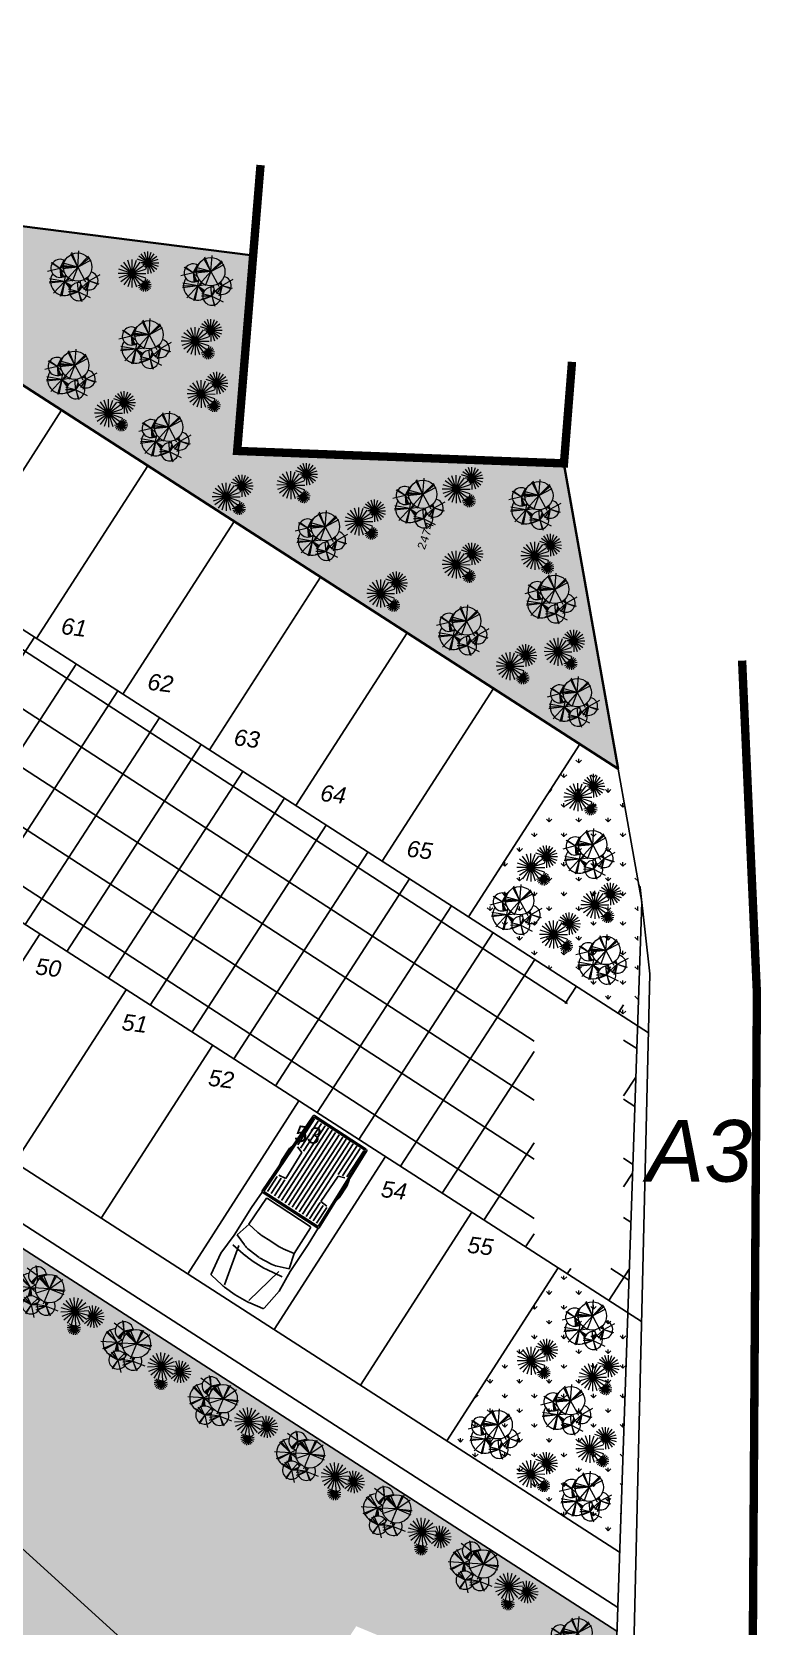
# Model space of a CAD drawing. Header units: millimetres. Extents: x 525387 to 527545, y 2235066 to 2235448.
# Drawn here: x 525631.03 to 525648.77, y 2235271.14 to 2235309.92 of the extents above; entities that cross this region are included whole.
import ezdxf
from ezdxf.enums import TextEntityAlignment as Align

# ---------------------------------------------------------------- set-up
doc = ezdxf.new("R2010")
doc.units = ezdxf.units.MM
doc.set_wipeout_variables(frame=1)
for name, color, linetype in [('auxiliar', 6, 'Continuous'), ('COTAS', 2, 'Continuous'), ('muebles', 2, 'Continuous'), ('pie de plano', 7, 'Continuous'), ('PISOS', 7, 'Continuous')]:
    doc.layers.add(name, color=color, linetype=linetype)
doc.layers.add('jardin', color=72, linetype='Continuous', lineweight=5)
doc.layers.add('muro', color=5, linetype='Continuous', lineweight=35)
doc.styles.add('ARIAL', font='ariali.ttf')
doc.styles.add('MONOTXT4', font='monotxt4.shx')
pattern_1 = [(90, (-1981.939, -211.1523), (-0.449012806, 0.449012806), [0.1190625, -0.778963112]), (45, (-1981.939, -211.1523), (-0.44901280605, 0.44901280605), [0.1190625, -0.5159375]), (135, (-1981.939, -211.1523), (-0.44901280605, -0.44901280605), [0.1190625, -0.5159375])]
pattern_2 = [(90, (-1409.0521, -211.1523), (-0.3592102448, 0.3592102448), [0.09525, -0.6231704896]), (45, (-1409.0521, -211.1523), (-0.35921024484, 0.35921024484), [0.09525, -0.41275]), (135, (-1409.0521, -211.1523), (-0.35921024484, -0.35921024484), [0.09525, -0.41275])]

# ---------------------------------------------------------------- blocks, each defined once
blk = doc.blocks.new('Arbo-p12')
at = {"color": 0, "linetype": 'ByBlock', "lineweight": 0}
for p, q in [((-0.099, 0.183), (-0.34, 0.405)), ((-0.099, 0.183), (-0.136, 0.494)), ((-0.099, 0.183), (-0.107, 0.489)), ((-0.099, 0.183), (-0.046, 0.487)), ((0.165, 0.278), (0.101, 0.528)), ((0.165, 0.278), (0.273, 0.459)), ((0.165, 0.278), (0.277, 0.438)), ((-0.099, 0.183), (-0.404, 0.271)), ((-0.099, 0.183), (-0.398, 0.239)), ((-0.307, -0.102), (-0.381, 0.085)), ((-0.307, -0.102), (-0.373, 0.116)), ((-0.307, -0.102), (-0.31, 0.107)), ((-0.307, -0.102), (-0.258, 0.101)), ((-0.099, 0.183), (-0.249, 0.072)), ((-0.099, 0.183), (-0.218, 0.058)), ((-0.099, 0.183), (-0.203, 0.049)), ((-0.099, 0.183), (-0.19, 0.039)), ((0.191, -0.081), (-0.1, 0.03)), ((-0.099, 0.183), (0.034, 0.159)), ((-0.099, 0.183), (-0.072, 0.032)), ((-0.099, 0.183), (-0.042, 0.086)), ((0.191, -0.081), (-0.066, 0.146)), ((0.165, 0.278), (-0.029, 0.259)), ((0.165, 0.278), (-0.023, 0.235)), ((0.165, 0.278), (-0.016, 0.202)), ((0.165, 0.278), (0.075, 0.181)), ((0.191, -0.081), (0.158, 0.226)), ((0.165, 0.278), (0.203, 0.206)), ((0.165, 0.278), (0.233, 0.203)), ((0.165, 0.278), (0.357, 0.157)), ((0.165, 0.278), (0.344, 0.185)), ((0.191, -0.081), (0.189, 0.218)), ((0.191, -0.081), (0.272, 0.215)), ((0.191, -0.081), (0.219, 0.213)), ((0.191, -0.081), (0.46, 0.06)), ((0.191, -0.081), (0.485, 0.038)), ((-0.307, -0.102), (-0.507, -0.167)), ((-0.307, -0.102), (-0.497, -0.149)), ((-0.307, -0.102), (-0.423, -0.333)), ((-0.307, -0.102), (-0.112, -0.081)), ((-0.307, -0.102), (-0.168, -0.147)), ((-0.307, -0.102), (-0.193, -0.162)), ((-0.307, -0.102), (-0.207, -0.173)), ((-0.087, -0.312), (-0.304, -0.244)), ((-0.087, -0.312), (-0.284, -0.268)), ((-0.087, -0.312), (-0.262, -0.198)), ((-0.087, -0.312), (-0.228, -0.157)), ((-0.087, -0.312), (-0.154, -0.495)), ((-0.087, -0.312), (-0.145, -0.514)), ((0.191, -0.081), (-0.105, -0.242)), ((-0.087, -0.312), (-0.049, -0.239)), ((-0.087, -0.312), (-0.029, -0.266)), ((-0.087, -0.312), (-0.02, -0.276)), ((-0.087, -0.312), (-0.013, -0.284)), ((-0.087, -0.312), (0.039, -0.536)), ((0.191, -0.081), (0.338, -0.353)), ((0.191, -0.081), (0.388, -0.317)), ((0.191, -0.081), (0.413, -0.303)), ((0.191, -0.081), (0.518, -0.106))]:
    blk.add_line(p, q, dxfattribs=at)
blk.add_circle((0.191, -0.081), 0.287, dxfattribs=at)
for centre, radius, start, end in [((-0.099, 0.183), 0.287, 57.4904, 202.572), ((0.165, 0.278), 0.183, 326.1895, 222.0248), ((-0.307, -0.102), 0.183, 350.2838, 282.3951), ((-0.087, -0.312), 0.183, 91.4437, 347.7435), ((-0.099, 0.183), 0.287, 265.0692, 270.8898)]:
    blk.add_arc(centre, radius, start, end, dxfattribs=at)
blk = doc.blocks.new('Arbo-p11')
at = {"color": 0, "linetype": 'ByBlock', "lineweight": 0}
for p, q in [((-0.038, 0.163), (-0.217, 0.41)), ((-0.038, 0.163), (-0.133, 0.453)), ((-0.041, 0.163), (0.138, 0.41)), ((-0.04, 0.163), (0.054, 0.453)), ((-0.039, 0.163), (-0.039, 0.468)), ((-0.284, -0.107), (-0.346, 0.025)), ((-0.036, 0.166), (-0.342, 0.166)), ((-0.037, 0.165), (-0.327, 0.259)), ((-0.037, 0.167), (-0.327, 0.072)), ((-0.284, -0.108), (-0.302, 0.037)), ((-0.037, 0.164), (-0.284, 0.344)), ((-0.037, 0.168), (-0.284, -0.012)), ((-0.038, 0.168), (-0.217, -0.079)), ((-0.038, 0.169), (-0.133, -0.122)), ((-0.043, 0.166), (0.263, 0.166)), ((-0.042, 0.164), (0.205, 0.344)), ((-0.042, 0.165), (0.248, 0.259)), ((-0.042, 0.168), (0.205, -0.012)), ((-0.042, 0.167), (0.248, 0.072)), ((-0.041, 0.168), (0.138, -0.079)), ((-0.04, 0.169), (0.054, -0.122)), ((-0.039, 0.169), (-0.039, -0.136)), ((0.195, -0.175), (0.338, 0.022)), ((0.196, -0.175), (0.271, 0.056)), ((-0.283, -0.106), (-0.428, -0.124)), ((-0.283, -0.106), (-0.426, -0.079)), ((-0.283, -0.105), (-0.415, -0.167)), ((-0.283, -0.107), (-0.411, -0.036)), ((-0.283, -0.105), (-0.39, -0.205)), ((-0.283, -0.107), (-0.383, -0.001)), ((-0.284, -0.105), (-0.354, -0.233)), ((-0.284, -0.105), (-0.312, -0.248)), ((-0.286, -0.107), (-0.221, -0.077)), ((-0.286, -0.106), (-0.197, -0.095)), ((-0.286, -0.105), (-0.158, -0.176)), ((-0.286, -0.106), (-0.142, -0.133)), ((-0.285, -0.108), (-0.267, -0.015)), ((-0.285, -0.107), (-0.25, -0.044)), ((-0.285, -0.107), (-0.237, -0.061)), ((-0.285, -0.105), (-0.223, -0.237)), ((-0.285, -0.105), (-0.185, -0.212)), ((-0.284, -0.105), (-0.266, -0.25)), ((0.199, -0.173), (-0.044, -0.173)), ((0.199, -0.172), (-0.032, -0.247)), ((0.199, -0.172), (0.002, -0.315)), ((0.199, -0.174), (0.049, -0.125)), ((0.198, -0.171), (0.055, -0.368)), ((0.199, -0.175), (0.101, -0.104)), ((0.198, -0.171), (0.122, -0.402)), ((0.198, -0.175), (0.133, -0.085)), ((0.198, -0.175), (0.161, -0.063)), ((0.194, -0.174), (0.426, -0.099)), ((0.194, -0.172), (0.426, -0.247)), ((0.194, -0.173), (0.437, -0.173)), ((0.195, -0.175), (0.391, -0.032)), ((0.195, -0.171), (0.338, -0.368)), ((0.195, -0.172), (0.391, -0.315)), ((0.196, -0.171), (0.271, -0.402)), ((0.197, -0.176), (0.197, -0.026)), ((0.197, -0.171), (0.197, -0.414))]:
    blk.add_line(p, q, dxfattribs=at)
blk = doc.blocks.new('Chtr02pl')
at = {"color": 0, "linetype": 'ByBlock'}
for p, q in [((0.17, 0.793), (0.724, 0.879)), ((0.724, 0.879), (1.268, 0.843)), ((1.311, 0.781), (1.206, 0.506)), ((1.268, 0.843), (2.059, 0.851)), ((1.69, 0.683), (1.311, 0.781)), ((2.059, 0.851), (2.515, 0.842)), ((2.515, -0.773), (2.515, 0.842)), ((2.541, 0.854), (4.746, 0.808)), ((2.553, -0.76), (2.553, 0.816)), ((2.553, 0.816), (4.733, 0.77)), ((3.286, 0.838), (3.406, 0.859)), ((3.417, 0.86), (3.759, 0.865)), ((3.918, 0.825), (3.78, 0.862)), ((4.771, 0.783), (4.771, -0.714)), ((0.089, 0.43), (0.148, 0.772)), ((1.118, 0.612), (0.13, 0.379)), ((1.051, 0.744), (0.999, 0.336)), ((1.687, 0.685), (1.638, 0.393)), ((2.451, 0.673), (1.687, 0.685)), ((2.453, 0.648), (2.453, -0.592)), ((2.602, 0.739), (3.034, 0.739)), ((2.602, 0.638), (3.051, 0.638)), ((2.602, 0.536), (3.068, 0.536)), ((2.602, 0.434), (4.706, 0.434)), ((3.105, 0.538), (3.087, 0.723)), ((3.85, 0.558), (3.105, 0.538)), ((3.906, 0.716), (3.85, 0.558)), ((3.9, 0.536), (4.706, 0.536)), ((3.925, 0.638), (4.706, 0.638)), ((3.951, 0.739), (4.706, 0.739)), ((4.733, 0.77), (4.733, -0.714)), ((0.067, 0.028), (0.08, 0.349)), ((0.067, 0.028), (0.08, -0.293)), ((1.168, 0.339), (1.143, 0.035)), ((1.168, -0.283), (1.143, 0.021)), ((1.629, 0.288), (1.63, 0.013)), ((1.629, -0.232), (1.63, 0.044)), ((2.602, 0.333), (4.706, 0.333)), ((2.602, 0.231), (4.706, 0.231)), ((2.602, 0.13), (4.706, 0.13)), ((2.602, 0.028), (4.706, 0.028)), ((0.089, -0.374), (0.148, -0.716)), ((1.118, -0.556), (0.13, -0.322)), ((1.051, -0.688), (0.999, -0.28)), ((1.687, -0.629), (1.638, -0.337)), ((2.602, -0.074), (4.706, -0.074)), ((2.602, -0.175), (4.706, -0.175)), ((2.602, -0.277), (4.706, -0.277)), ((2.602, -0.378), (4.706, -0.378)), ((0.17, -0.737), (0.724, -0.822)), ((1.311, -0.725), (1.206, -0.45)), ((1.69, -0.627), (1.311, -0.725)), ((2.428, -0.617), (1.687, -0.629)), ((2.541, -0.798), (4.746, -0.752)), ((2.553, -0.76), (4.733, -0.714)), ((2.602, -0.48), (3.068, -0.48)), ((2.602, -0.582), (3.051, -0.582)), ((2.602, -0.683), (3.06, -0.683)), ((3.105, -0.482), (3.087, -0.667)), ((3.85, -0.502), (3.105, -0.482)), ((3.918, -0.769), (3.78, -0.806)), ((3.906, -0.66), (3.85, -0.502)), ((3.883, -0.48), (4.706, -0.48)), ((3.908, -0.582), (4.706, -0.582)), ((3.951, -0.683), (4.706, -0.683)), ((0.724, -0.822), (1.268, -0.786)), ((1.268, -0.786), (2.059, -0.795)), ((2.059, -0.795), (2.523, -0.785)), ((3.286, -0.782), (3.406, -0.802)), ((3.417, -0.804), (3.759, -0.809))]:
    blk.add_line(p, q, dxfattribs=at)
for centre, radius, start, end in [((0.173, 0.768), 0.0254, 98.8162, 170.103), ((2.54, 0.829), 0.0254, 88.8038, 180), ((3.418, 0.783), 0.0762, 90.8398, 99.5481), ((3.761, 0.788), 0.0762, 75.0266, 90.8398), ((4.746, 0.783), 0.0254, 360, 88.8038), ((0.689, 0.325), 0.61, 170.103, 177.7232), ((1.775, 0.289), 0.61, 159.1096, 175.2601), ((2.239, 0.291), 0.61, 170.3377, 180.2366), ((2.427, 0.648), 0.0254, 359.9392, 89.0846), ((3.418, 0.028), 2.438, 172.7371, 187.2629), ((0.689, -0.269), 0.61, 182.2768, 189.897), ((1.775, -0.232), 0.61, 184.7399, 200.8904), ((2.239, -0.235), 0.61, 179.7634, 189.6623), ((0.173, -0.711), 0.0254, 189.897, 261.1838), ((2.427, -0.592), 0.0254, 270.9154, 0.0608), ((2.54, -0.773), 0.0254, 180, 271.1962), ((4.746, -0.726), 0.0254, 271.1962, 0), ((3.418, -0.727), 0.0762, 260.4519, 269.1602), ((3.761, -0.732), 0.0762, 269.1602, 284.9734)]:
    blk.add_arc(centre, radius, start, end, dxfattribs=at)

msp = doc.modelspace()

# ---------------------------------------------------------------- hatches: boundary and pattern name
at = {"layer": 'auxiliar'}
h = msp.add_hatch(color=8, dxfattribs=at)
h.dxf.hatch_style = 1
h.set_gradient(color1=(0, 127, 255), color2=(0, 255, 255), name='INVCURVED')
h.paths.add_polyline_path([(525608.369, 2235295.686), (525615.916, 2235288.646), (525619.493, 2235285.1), (525626.082, 2235278.146), (525630.611, 2235273.192), (525636.68, 2235267.671), (525637.611, 2235266.237), (525639.916, 2235263.178), (525639.916, 2235263.178), (525637.219, 2235266.592), (525633.439, 2235267.035), (525629.086, 2235271.895), (525624.618, 2235276.784), (525618.063, 2235283.702), (525614.529, 2235287.204), (525607.236, 2235294.008)])
at = {"layer": 'jardin'}
h = msp.add_hatch(dxfattribs=at)
h.set_pattern_fill('GRASS', color=72, scale=0.025)
h.set_pattern_definition(pattern_1)
edge = h.paths.add_edge_path()
edge.add_line((525636.946, 2235268.081), (525638.923, 2235271.135))
edge.add_line((525638.923, 2235271.135), (525645.181, 2235268.538))
edge.add_line((525645.181, 2235268.538), (525645.266, 2235271.011))
edge.add_line((525645.266, 2235271.011), (525614.337, 2235290.934))
edge.add_line((525614.337, 2235290.934), (525609.007, 2235295.738))
edge.add_line((525609.007, 2235295.738), (525608.739, 2235295.341))
edge.add_line((525608.739, 2235295.341), (525615.916, 2235288.646))
edge.add_line((525615.916, 2235288.646), (525619.493, 2235285.1))
edge.add_line((525619.493, 2235285.1), (525626.082, 2235278.146))
edge.add_line((525626.082, 2235278.146), (525630.611, 2235273.192))
edge.add_line((525630.611, 2235273.192), (525636.27, 2235268.043))
edge.add_arc((525636.595, 2235268.299), 0.413, 218.2515, 328.2196)
h = msp.add_hatch(dxfattribs=at)
h.set_pattern_fill('GRASS', color=72, scale=0.025)
edge = h.paths.add_edge_path()
edge.add_line((525618.063, 2235283.702), (525614.529, 2235287.204))
edge.add_line((525614.529, 2235287.204), (525607.236, 2235294.008))
edge.add_line((525607.236, 2235294.008), (525606.953, 2235293.588))
edge.add_line((525606.953, 2235293.588), (525614.183, 2235286.843))
edge.add_line((525614.183, 2235286.843), (525617.705, 2235283.352))
edge.add_line((525617.705, 2235283.352), (525622.608, 2235278.179))
edge.add_line((525622.608, 2235278.179), (525624.252, 2235276.443))
edge.add_line((525624.252, 2235276.443), (525628.706, 2235271.57))
edge.add_arc((525634.919, 2235276.559), 7.968, 218.7717, 233.656)
edge.add_line((525630.196, 2235270.141), (525633.199, 2235266.973))
edge.add_line((525633.199, 2235266.973), (525633.212, 2235266.926))
edge.add_line((525633.212, 2235266.926), (525633.574, 2235266.884))
edge.add_line((525633.574, 2235266.884), (525629.086, 2235271.895))
edge.add_line((525629.086, 2235271.895), (525624.618, 2235276.784))
edge.add_line((525624.618, 2235276.784), (525618.063, 2235283.702))
h = msp.add_hatch(dxfattribs=at)
h.set_pattern_fill('GRASS', color=72, scale=0.02)
h.set_pattern_definition(pattern_2)
h.paths.add_polyline_path([(525645.79, 2235289.194), (525645.294, 2235291.996), (525644.363, 2235292.596), (525641.655, 2235288.392), (525645.767, 2235285.744)])
h = msp.add_hatch(dxfattribs=at)
h.set_pattern_fill('GRASS', color=72, scale=0.02)
h.set_pattern_definition(pattern_2)
h.paths.add_polyline_path([(525645.529, 2235278.76), (525643.835, 2235279.851), (525641.128, 2235275.647), (525645.331, 2235272.94)])
at = {"layer": 'PISOS'}
h = msp.add_hatch(dxfattribs=at)
h.set_pattern_fill('ANSI37', color=9, scale=0.38, angle=12)
h.set_pattern_definition([(57, (-1409.0521, -211.1523), (-1.0118560402, 0.65710699575), []), (147, (-1409.0521, -211.1523), (-0.65710699575, -1.0118560402), [])])
h.paths.add_polyline_path([(525611.847, 2235307.594), (525606.653, 2235308.253), (525605.546, 2235299.53), (525608.014, 2235297.306), (525609.265, 2235299.161), (525610.26, 2235298.49), (525611.671, 2235300.582), (525643.835, 2235279.851), (525645.529, 2235278.76), (525645.767, 2235285.744)])
h.paths.add_polyline_path([(525645.427, 2235279.84), (525645.427, 2235286.28), (525643.249, 2235286.28), (525643.249, 2235279.84)], flags=16)
h = msp.add_hatch(dxfattribs=at)
h.set_pattern_fill('HONEY', color=9, scale=0.09)
h.set_pattern_definition([(0, (-1981.939, -211.1523), (0.428625, 0.24746675805), [0.28575, -0.5715]), (120, (-1981.939, -211.1523), (-0.428624999063, 0.247466759672), [0.28575, -0.5715]), (60, (-1981.939, -211.1523), (9.37e-10, 0.494933517722), [-0.5715, 0.28575])])
edge = h.paths.add_edge_path()
edge.add_line((525606.953, 2235293.588), (525607.236, 2235294.008))
edge.add_line((525607.236, 2235294.008), (525606.348, 2235294.836))
edge.add_line((525606.348, 2235294.836), (525605.845, 2235294.09))
edge.add_arc((525605.972, 2235292.897), 1.2, 96.1049, 124.1824)
edge.add_line((525605.298, 2235293.89), (525594.712, 2235301.603))
edge.add_line((525594.712, 2235301.603), (525591.053, 2235303.195))
edge.add_line((525591.053, 2235303.195), (525575.183, 2235305.939))
edge.add_line((525575.183, 2235305.939), (525574.203, 2235306.541))
edge.add_line((525574.203, 2235306.541), (525573.575, 2235305.518))
edge.add_line((525573.575, 2235305.518), (525574.751, 2235304.796))
edge.add_line((525574.751, 2235304.796), (525577.933, 2235304.246))
edge.add_line((525577.933, 2235304.246), (525579.084, 2235298.825))
edge.add_line((525579.084, 2235298.825), (525578.041, 2235296.482))
edge.add_line((525578.041, 2235296.482), (525577.798, 2235295.938))
edge.add_line((525577.798, 2235295.938), (525576.914, 2235295.427))
edge.add_line((525576.914, 2235295.427), (525575.727, 2235295.956))
edge.add_line((525575.727, 2235295.956), (525574.63, 2235296.444))
edge.add_line((525574.63, 2235296.444), (525574.224, 2235295.53))
edge.add_line((525574.224, 2235295.53), (525575.32, 2235295.042))
edge.add_line((525575.32, 2235295.042), (525574.13, 2235292.37))
edge.add_line((525574.13, 2235292.37), (525575.226, 2235291.882))
edge.add_line((525575.226, 2235291.882), (525575.936, 2235293.476))
edge.add_line((525575.936, 2235293.476), (525578.736, 2235295.094))
edge.add_line((525578.736, 2235295.094), (525580.339, 2235298.693))
edge.add_line((525580.339, 2235298.693), (525579.207, 2235304.026))
edge.add_line((525579.207, 2235304.026), (525590.706, 2235302.037))
edge.add_line((525590.706, 2235302.037), (525594.112, 2235300.555))
edge.add_line((525594.112, 2235300.555), (525595.099, 2235299.836))
edge.add_line((525595.099, 2235299.836), (525590.228, 2235288.895))
edge.add_line((525590.228, 2235288.895), (525591.324, 2235288.407))
edge.add_line((525591.324, 2235288.407), (525593.587, 2235293.49))
edge.add_line((525593.587, 2235293.49), (525595.871, 2235292.472))
edge.add_line((525595.871, 2235292.472), (525596.278, 2235293.386))
edge.add_line((525596.278, 2235293.386), (525593.994, 2235294.403))
edge.add_line((525593.994, 2235294.403), (525596.091, 2235299.114))
edge.add_line((525596.091, 2235299.114), (525605.489, 2235292.266))
edge.add_arc((509013.476, 2231769.084), 16961.949, 11.982318, 11.9882404, ccw=False)
edge.add_line((525605.853, 2235290.551), (525603.403, 2235285.048))
edge.add_line((525603.403, 2235285.048), (525601.429, 2235283.908))
edge.add_line((525601.429, 2235283.908), (525602.784, 2235283.305))
edge.add_line((525602.784, 2235283.305), (525604.34, 2235284.204))
edge.add_line((525604.34, 2235284.204), (525604.463, 2235284.478))
edge.add_line((525604.463, 2235284.478), (525605.056, 2235284.214))
edge.add_line((525605.056, 2235284.214), (525605.463, 2235285.127))
edge.add_line((525605.463, 2235285.127), (525604.869, 2235285.391))
edge.add_line((525604.869, 2235285.391), (525607.103, 2235290.409))
edge.add_arc((525607.853, 2235277.283), 13.147, 86.732, 93.268, ccw=False)
edge.add_line((525608.602, 2235290.409), (525613.351, 2235285.978))
edge.add_line((525613.351, 2235285.978), (525616.847, 2235282.513))
edge.add_line((525616.847, 2235282.513), (525619.271, 2235279.955))
edge.add_line((525619.271, 2235279.955), (525608.948, 2235276.515))
edge.add_line((525608.948, 2235276.515), (525601.468, 2235279.844))
edge.add_line((525601.468, 2235279.844), (525600.962, 2235278.706))
edge.add_line((525600.962, 2235278.706), (525608.546, 2235275.33))
edge.add_line((525608.546, 2235275.33), (525609.414, 2235272.728))
edge.add_line((525609.414, 2235272.728), (525614.157, 2235274.309))
edge.add_line((525614.157, 2235274.309), (525613.354, 2235276.718))
edge.add_line((525613.354, 2235276.718), (525620.182, 2235278.994))
edge.add_line((525620.182, 2235278.994), (525621.736, 2235277.353))
edge.add_line((525621.736, 2235277.353), (525623.374, 2235275.625))
edge.add_line((525623.374, 2235275.625), (525624.681, 2235274.195))
edge.add_line((525624.681, 2235274.195), (525627.073, 2235267.018))
edge.add_line((525627.073, 2235267.018), (525631.696, 2235268.558))
edge.add_line((525631.696, 2235268.558), (525630.196, 2235270.141))
edge.add_arc((525634.919, 2235276.559), 7.968, 218.7717, 233.656, ccw=False)
edge.add_line((525628.706, 2235271.57), (525624.252, 2235276.443))
edge.add_line((525624.252, 2235276.443), (525622.608, 2235278.179))
edge.add_line((525622.608, 2235278.179), (525617.705, 2235283.352))
edge.add_line((525617.705, 2235283.352), (525614.183, 2235286.843))
edge.add_line((525614.183, 2235286.843), (525606.953, 2235293.588))

# ---------------------------------------------------------------- linework, layer by layer
for p, q in [((525645.83, 2235289.106), (525646.064, 2235287.005)), ((525646.064, 2235287.005), (525645.63, 2235268.723))]:
    msp.add_line(p, q)
at = {"const_width": 0.204}
msp.add_lwpolyline([(525636.595, 2235306.68), (525636.027, 2235299.726), (525643.977, 2235299.423), (525644.173, 2235301.893)], dxfattribs=at)
msp.add_lwpolyline([(525641.59, 2235242.551), (525638.913, 2235246.056, -0.303994), (525639.632, 2235252.293), (525645.819, 2235258.941), (525648.375, 2235261.005), (525648.543, 2235266.122), (525648.671, 2235286.543), (525648.311, 2235294.625)], format="xyb", dxfattribs=at)
msp.add_arc((525642.286, 2235287.566), 3.864, 23.4896, 24.9165)
at = {"layer": 'auxiliar'}
for p, q in [((525631.753, 2235300.719), (525629.045, 2235296.515)), ((525633.854, 2235299.365), (525631.147, 2235295.162)), ((525635.956, 2235298.011), (525633.248, 2235293.808)), ((525638.058, 2235296.657), (525635.35, 2235292.454)), ((525645.331, 2235272.94), (525609.602, 2235295.955)), ((525640.159, 2235295.304), (525637.452, 2235291.1)), ((525642.261, 2235293.95), (525639.553, 2235289.746)), ((525644.363, 2235292.596), (525641.655, 2235288.392)), ((525645.285, 2235271.593), (525614.642, 2235291.333)), ((525645.265, 2235271.011), (525614.337, 2235290.934)), ((525631.225, 2235287.974), (525628.518, 2235283.77)), ((525633.327, 2235286.62), (525630.619, 2235282.417)), ((525635.429, 2235285.266), (525632.721, 2235281.063)), ((525637.53, 2235283.912), (525634.823, 2235279.709)), ((525639.632, 2235282.559), (525636.924, 2235278.355)), ((525641.734, 2235281.205), (525639.026, 2235277.001)), ((525643.835, 2235279.851), (525641.128, 2235275.647)), ((525645.863, 2235278.545), (525643.835, 2235279.851))]:
    msp.add_line(p, q, dxfattribs=at)
at = {"layer": 'auxiliar', "color": 3}
msp.add_lwpolyline([(525628.465, 2235245.295), (525628.454, 2235245.284), (525625.33, 2235245.356), (525571.934, 2235227.564), (525558.35, 2235226.884), (525543.317, 2235227.371), (525533.113, 2235252.985, 0.266694), (525544.284, 2235258.579, 0.281639), (525546.467, 2235266.549), (525552.505, 2235283.145), (525555.878, 2235290.855, 0.107392), (525557.014, 2235298.262), (525561.33, 2235304.061), (525574.674, 2235307.245), (525576.276, 2235312.111), (525587.956, 2235310.629), (525636.415, 2235304.478), (525636.027, 2235299.726), (525643.977, 2235299.423), (525645.869, 2235288.75), (525644.969, 2235262.304), (525643.386, 2235260.672)], format="xyb", dxfattribs=at)
at = {"layer": 'COTAS', "color": 42}
msp.add_point((525645.869, 2235288.75), dxfattribs=at)
at = {"layer": 'jardin', "color": 72}
msp.add_lwpolyline([(525633.574, 2235266.884), (525629.086, 2235271.895), (525624.618, 2235276.784), (525618.063, 2235283.702), (525614.529, 2235287.204), (525607.236, 2235294.008), (525608.369, 2235295.686), (525615.916, 2235288.646), (525619.493, 2235285.1), (525626.082, 2235278.146), (525630.611, 2235273.192), (525636.68, 2235267.671), (525637.611, 2235266.237), (525642.614, 2235259.764), (525640.901, 2235257.748), (525638.35, 2235261.406), (525636.024, 2235264.148), (525635.454, 2235264.785)], dxfattribs=at)

# ---------------------------------------------------------------- block references
at = {"layer": 'jardin', "linetype": 'Continuous', "lineweight": 0}
for p, xscale, yscale, zscale, rotation in [((525632.049, 2235303.969, 3.621), 1.200000000000005, 1.200000000000005, 1.200000000000005, 89.86670692664511), ((525635.288, 2235303.859, 3.621), 1.200000000000005, 1.200000000000005, 1.200000000000005, 89.86670692664511), ((525633.785, 2235302.323, 3.621), 1.200000000000005, 1.200000000000005, 1.200000000000005, 89.86670692664511), ((525631.979, 2235301.582, 3.621), 1.200000000000005, 1.200000000000005, 1.200000000000005, 89.86670692664511), ((525634.264, 2235300.072, 3.621), 1.200000000000005, 1.200000000000005, 1.200000000000005, 89.86670692664511), ((525643.269, 2235298.411, 3.621), 1.200000000000005, 1.200000000000005, 1.200000000000005, 89.86670692664511), ((525638.073, 2235297.652, 3.621), 1.200000000000005, 1.200000000000005, 1.200000000000005, 89.86670692664511), ((525643.656, 2235296.129, 3.621), 1.200000000000005, 1.200000000000005, 1.200000000000005, 89.86670692664511), ((525641.512, 2235295.357, 3.621), 1.200000000000005, 1.200000000000005, 1.200000000000005, 89.86670692664511), ((525644.203, 2235293.617, 3.621), 1.200000000000005, 1.200000000000005, 1.200000000000005, 89.86670692664511), ((525644.579, 2235289.917, 3.621), 1.200000000000005, 1.200000000000005, 1.200000000000005, 89.86670692664511), ((525642.805, 2235288.555, 3.621), 1.200000000000005, 1.200000000000005, 1.200000000000005, 89.86670692664511), ((525644.901, 2235287.344, 3.621), 1.200000000000005, 1.200000000000005, 1.200000000000005, 89.86670692664511), ((525631.226, 2235279.277), 1.200000000000001, 1.200000000000001, 1.200000000000001, 39.03565738155755), ((525644.57, 2235278.455, 3.621), 1.200000000000005, 1.200000000000005, 1.200000000000005, 89.86670692664511), ((525633.336, 2235277.938), 1.200000000000001, 1.200000000000001, 1.200000000000001, 39.03565738155755), ((525644.039, 2235276.392, 3.621), 1.200000000000005, 1.200000000000005, 1.200000000000005, 89.86670692664511), ((525642.279, 2235275.806, 3.621), 1.200000000000005, 1.200000000000005, 1.200000000000005, 89.86670692664511), ((525637.558, 2235275.258), 1.200000000000001, 1.200000000000001, 1.200000000000001, 39.03565738155755), ((525639.669, 2235273.919), 1.200000000000001, 1.200000000000001, 1.200000000000001, 39.03565738155755), ((525644.495, 2235274.287, 3.621), 1.200000000000005, 1.200000000000005, 1.200000000000005, 89.86670692664511), ((525641.78, 2235272.579), 1.200000000000001, 1.200000000000001, 1.200000000000001, 39.03565738155755), ((525644.22, 2235270.747, 3.621), 1.200000000000005, 1.200000000000005, 1.200000000000005, 89.86670692664511)]:
    msp.add_blockref('Arbo-p12', p, dxfattribs=dict(at, xscale=xscale, yscale=yscale, zscale=zscale, rotation=rotation))
at = {"layer": 'jardin', "color": 114, "linetype": 'Continuous', "lineweight": 0, "true_color": 0x139b48, "xscale": 1.125, "yscale": 1.125, "zscale": 1.125}
for p, rotation in [((525633.656, 2235304.084, 3.621), 89.86670692664508), ((525635.194, 2235302.441, 3.621), 89.86670692664508), ((525635.337, 2235301.155, 3.621), 89.86670692664508), ((525633.085, 2235300.685, 3.621), 89.86670692664508), ((525635.949, 2235298.656, 3.621), 89.86670692664508), ((525637.519, 2235298.94, 3.621), 89.86670692664508), ((525641.544, 2235298.841, 3.621), 89.86670692664508), ((525639.172, 2235298.051, 3.621), 89.86670692664508), ((525643.453, 2235297.217, 3.621), 89.86670692664508), ((525639.705, 2235296.299, 3.621), 89.86670692664508), ((525644.019, 2235294.886, 3.621), 89.86670692664508), ((525642.852, 2235294.533, 3.621), 89.86670692664508), ((525644.503, 2235291.348, 3.621), 89.86670692664508), ((525643.355, 2235289.638, 3.621), 89.86670692664508), ((525644.915, 2235288.729, 3.621), 89.86670692664508), ((525643.911, 2235288.005, 3.621), 89.86670692664508), ((525632.229, 2235278.677), 39.03565738155755), ((525643.363, 2235277.635, 3.621), 89.86670692664508), ((525634.34, 2235277.338), 39.03565738155755), ((525644.862, 2235277.241, 3.621), 89.86670692664508), ((525636.45, 2235275.998), 39.03565738155755), ((525644.792, 2235275.49, 3.621), 89.86670692664508), ((525638.561, 2235274.658), 39.03565738155755), ((525643.356, 2235274.882, 3.621), 89.86670692664508), ((525640.672, 2235273.319), 39.03565738155755), ((525642.783, 2235271.979), 39.03565738155755)]:
    msp.add_blockref('Arbo-p11', p, dxfattribs=dict(at, rotation=rotation))
at = {"layer": 'jardin', "color": 94, "xscale": 1.200000000000001, "yscale": 1.200000000000001, "zscale": 1.200000000000001, "rotation": 39.03565738155755}
msp.add_blockref('Arbo-p12', (525635.447, 2235276.598), dxfattribs=at)
at = {"layer": 'muebles', "color": 6, "rotation": 57.00000000000001}
msp.add_blockref('Chtr02pl', (525635.969, 2235279.128), dxfattribs=at)

# ---------------------------------------------------------------- texts
at = {"layer": 'pie de plano', "style": 'ARIAL'}
for s, p in [('61', (525631.727, 2235295.275)), ('62', (525633.829, 2235293.921)), ('63', (525635.931, 2235292.568)), ('64', (525638.033, 2235291.214)), ('65', (525640.134, 2235289.86)), ('50', (525631.102, 2235286.995)), ('51', (525633.204, 2235285.641)), ('52', (525635.306, 2235284.287)), ('53', (525637.407, 2235282.933)), ('54', (525639.509, 2235281.579)), ('55', (525641.611, 2235280.225))]:
    msp.add_text(s, height=0.4, rotation=353, dxfattribs=at).set_placement(p)
msp.add_text('A3', height=1.5, dxfattribs=at).set_placement((525645.99, 2235281.949))

# ---------------------------------------------------------------- next in the draw order: wipeouts: each hides what was drawn before it
at = {"color": 8}
msp.add_wipeout([(525640.617, 2235297.216), (525640.9, 2235298.001), (525640.599, 2235298.109), (525640.316, 2235297.324)], dxfattribs=at).translate(0, 0, 3.621).dxf.layer = 'COTAS'

# ---------------------------------------------------------------- next in the draw order: hatches: boundary and pattern name
at = {"layer": 'jardin'}
h = msp.add_hatch(dxfattribs=at)
h.set_pattern_fill('GRASS', color=72, scale=0.025)
h.set_pattern_definition(pattern_1)
h.paths.add_polyline_path([(525643.977, 2235299.42), (525636.026, 2235299.723), (525636.415, 2235304.475), (525623.346, 2235306.134), (525645.294, 2235291.996)])
h.paths.add_polyline_path([(525623.346, 2235306.134), (525611.847, 2235307.594), (525620.638, 2235301.931)])

# ---------------------------------------------------------------- next in the draw order: linework, layer by layer
at = {"layer": 'auxiliar'}
for p, q in [((525646.03, 2235285.574), (525611.847, 2235307.594)), ((525645.294, 2235291.996), (525623.346, 2235306.134)), ((525643.835, 2235279.851), (525611.665, 2235300.574))]:
    msp.add_line(p, q, dxfattribs=at)
at = {"layer": 'muro'}
msp.add_lwpolyline([(525623.346, 2235306.134), (525620.638, 2235301.931), (525611.847, 2235307.594), (525636.415, 2235304.478), (525636.027, 2235299.726), (525643.977, 2235299.423), (525645.294, 2235291.996)], close=True, dxfattribs=at)

# ---------------------------------------------------------------- next in the draw order: block references
at = {"layer": 'jardin', "linetype": 'Continuous', "lineweight": 0, "xscale": 1.200000000000005, "yscale": 1.200000000000005, "zscale": 1.200000000000005, "rotation": 89.86670692664511}
msp.add_blockref('Arbo-p12', (525640.445, 2235298.443, 3.621), dxfattribs=at)
at = {"layer": 'jardin', "color": 114, "linetype": 'Continuous', "lineweight": 0, "true_color": 0x139b48, "xscale": 1.125, "yscale": 1.125, "zscale": 1.125, "rotation": 89.86670692664508}
msp.add_blockref('Arbo-p11', (525641.543, 2235297.003, 3.621), dxfattribs=at)

# ---------------------------------------------------------------- next in the draw order: texts
at = {"layer": 'COTAS', "color": 2, "style": 'MONOTXT4'}
msp.add_text('2474', height=0.2, rotation=70.2199, dxfattribs=at).set_placement((525640.608, 2235297.663, 3.621), align=Align.MIDDLE)

doc.saveas('drawing.dxf')
